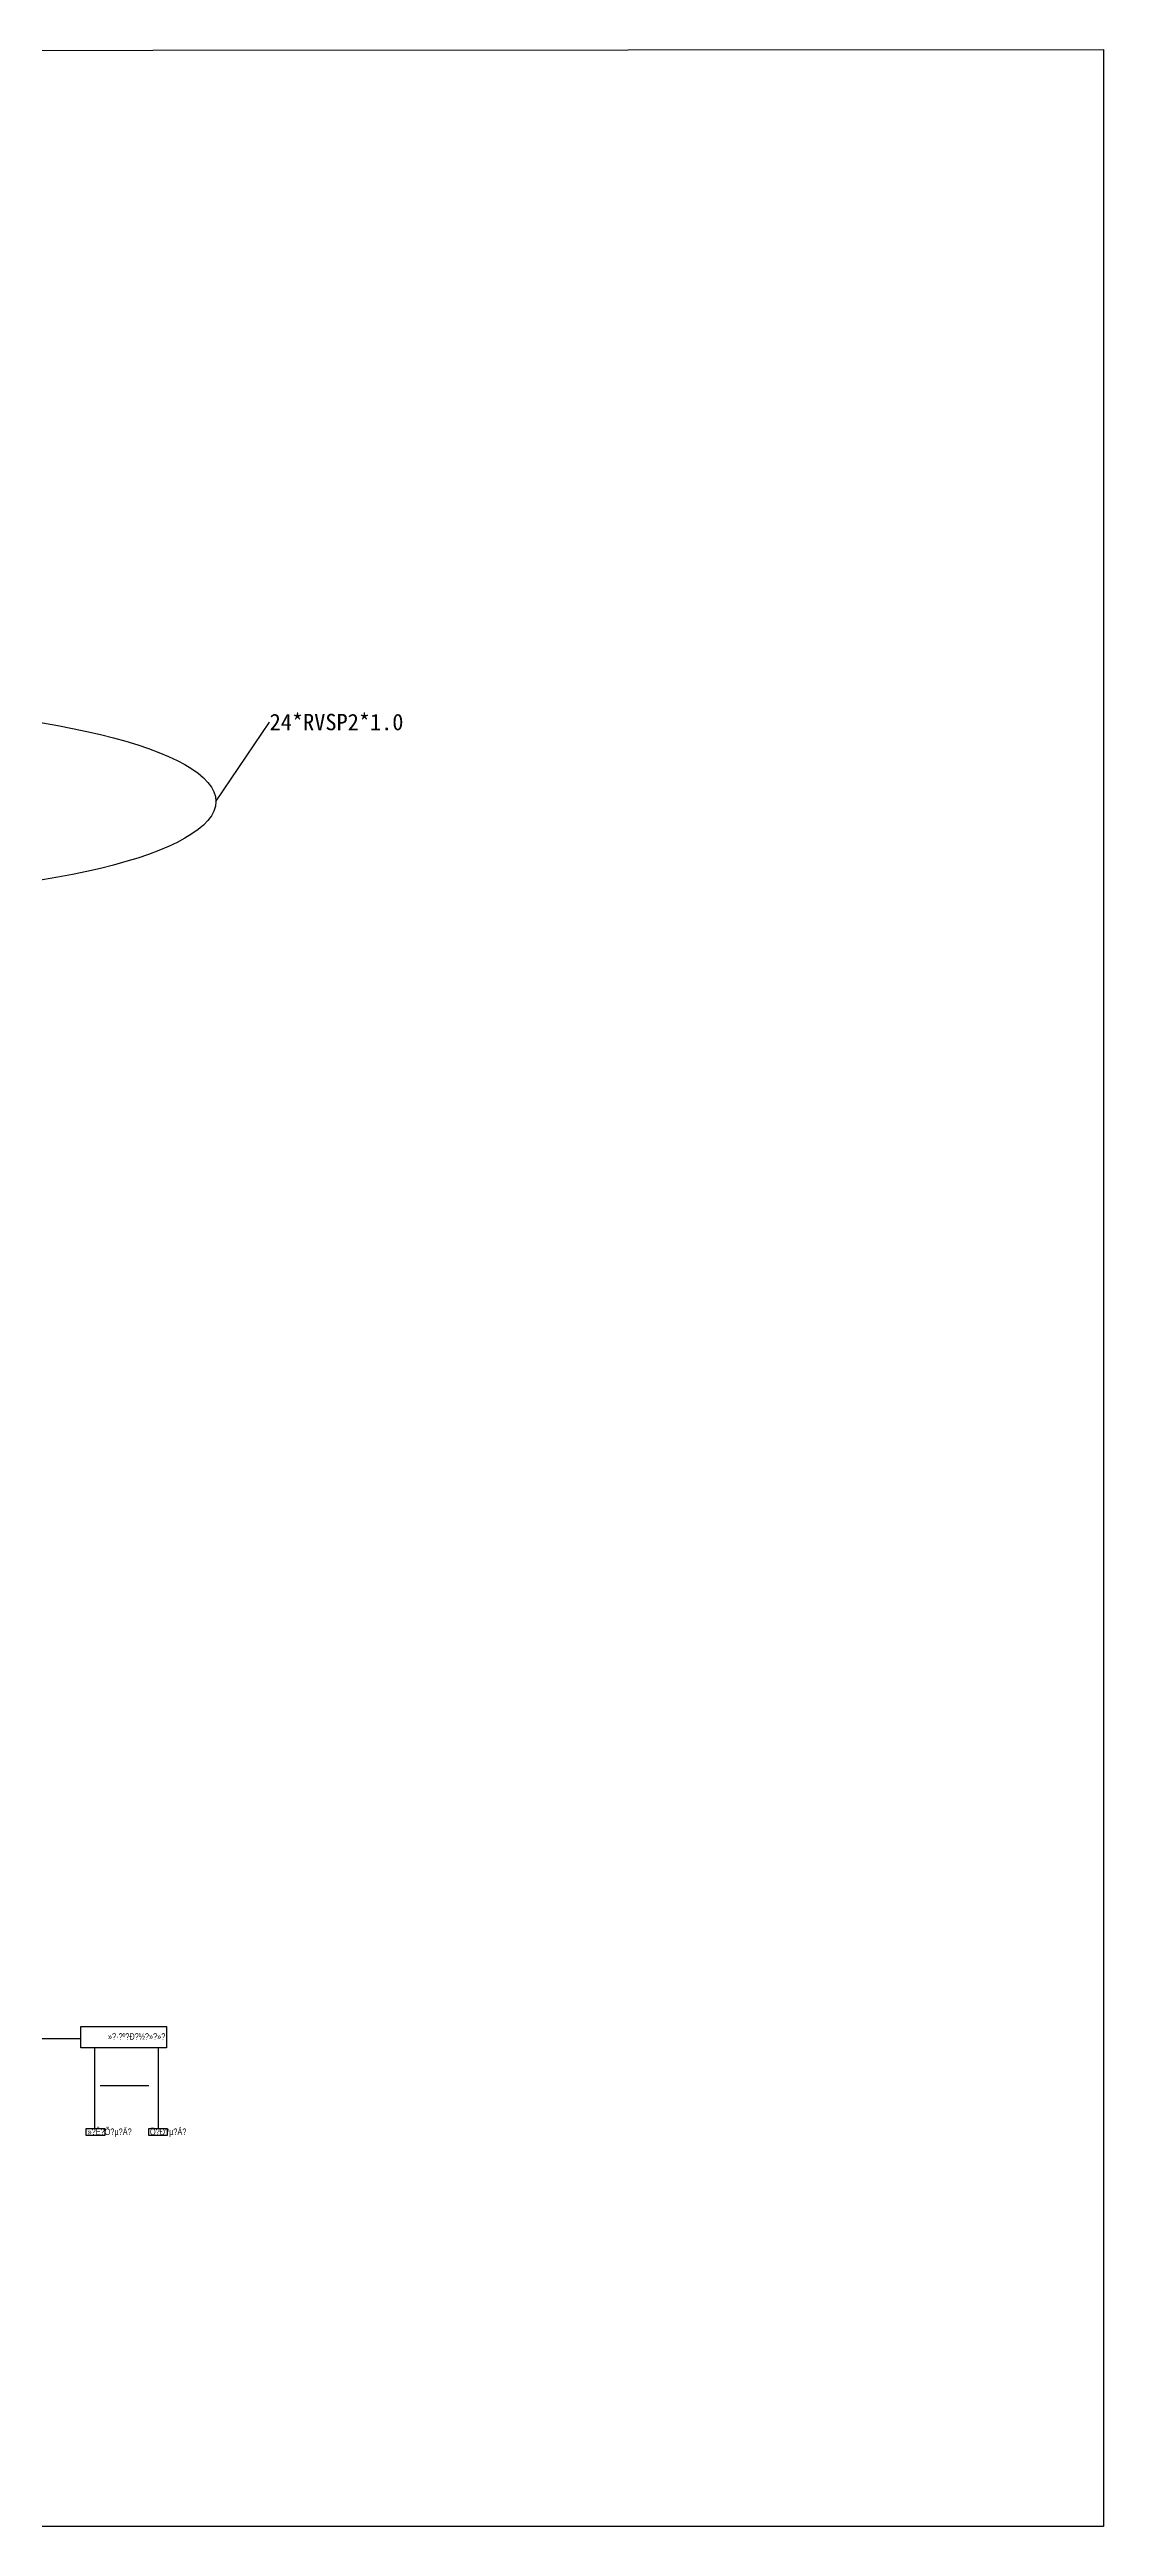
# Model space of a CAD drawing. Extents: x 89829915 to 90681759, y 101112474 to 101187995.
# Drawn here: x 90649610 to 90681759, y 101112474 to 101187995 of the extents above; entities that cross this region are included whole.
import ezdxf
from ezdxf import colors
from ezdxf.entities.mleader import LeaderData, LeaderLine
from ezdxf.math import Vec2, Vec3

# ---------------------------------------------------------------- set-up
doc = ezdxf.new("R2010")
doc.units = 0
doc.header["$LTSCALE"] = 1000
doc.linetypes.add('HIDDEN', pattern=[0.375, 0.25, -0.125])
doc.layers.add('ACS_COM_BZ', color=3, linetype='CONTINUOUS')
doc.styles.get("Standard").update_dxf_attribs({"font": ''})
doc.styles.add('wz', font='xcsg.shx', dxfattribs={"width": 0.7, "bigfont": '12hztxt.shx'})
doc.styles.get('Standard').set_extended_font_data('SimSun')

msp = doc.modelspace()

# ---------------------------------------------------------------- linework, layer by layer
at = {"layer": 'ACS_COM_BZ'}
msp.add_lwpolyline([(90536748, 101187892), (90681759, 101187995), (90681759, 101112474), (90536748, 101112474)], close=True, dxfattribs=at)
at = {"layer": 'ACS_COM_BZ', "color": 5}
msp.add_lwpolyline([(90650562, 101127721), (90653181, 101127721), (90653181, 101127072), (90650562, 101127072)], close=True, dxfattribs=at)
at = {"layer": 'ACS_COM_BZ', "color": 6, "const_width": 40, "flags": 128}
for points in [[(90643739, 101127345), (90650562, 101127345)], [(90650987, 101127072), (90650987, 101124605)], [(90652933, 101127072), (90652933, 101124605)]]:
    msp.add_lwpolyline(points, dxfattribs=at)
at = {"layer": 'ACS_COM_BZ', "color": 6, "linetype": 'HIDDEN', "const_width": 40, "flags": 128}
msp.add_lwpolyline([(90651146, 101125912), (90652647, 101125912)], dxfattribs=at)
at = {"layer": 'ACS_COM_BZ', "color": 6}
for points in [[(90650732, 101124605), (90651297, 101124605), (90651297, 101124397), (90650732, 101124397)], [(90652637, 101124605), (90653202, 101124605), (90653202, 101124397), (90652637, 101124397)]]:
    msp.add_lwpolyline(points, close=True, dxfattribs=at)
at = {"layer": 'ACS_COM_BZ', "color": 3}
msp.add_ellipse((90642678, 101165069, -190), major_axis=(12006, 0), ratio=0.240294, dxfattribs=at)

# ---------------------------------------------------------------- texts
at = {"layer": 'ACS_COM_BZ', "char_height": 200, "attachment_point": 1, "style": 'wz'}
for s, width, insert in [('»?·?º?Ð?½?»?»?', 1188.79, (90651392, 101127513)), ('»?Ê?Õ?µ?Ä?', 524.67, (90650768, 101124608)), ('Ö?Ð?µ?Ä?', 524.67, (90652673, 101124608))]:
    msp.add_mtext_dynamic_manual_height_columns(s, width=width, gutter_width=1750, heights=[0], dxfattribs=dict(at, insert=insert))

# ---------------------------------------------------------------- leaders
at = {"layer": 'ACS_COM_BZ', "color": 3}
ml = msp.add_multileader_mtext('Standard', dxfattribs=at)
ml.set_content('24*RVSP2*1.0', color=3)
ml.set_leader_properties()
ml.build(insert=Vec2(0, 0))
ml.multileader.update_dxf_attribs({"text_right_attachment_type": 6, "dogleg_length": 0.36})
ctx = ml.context
ctx.base_point, ctx.char_height, ctx.plane_origin = Vec3(90656322, 101167490, -190), 500, Vec3(90654684, 101165069, -190)
ctx.right_attachment = 6
notes = []
notes.append((ctx, [(0, (1, 1, 0), (90656322, 101167490, -190), (1, 0), 0.36, [(0, [(90654684, 101165069, -190)], 0, [])])]))
ctx.mtext.insert, ctx.mtext.flow_direction = Vec3(90656324, 101167740, -190), 5
for ctx, leaders in notes:
    for number, flags, end, landing, length, lines in leaders:
        leader = LeaderData()
        leader.index, (leader.has_last_leader_line, leader.has_dogleg_vector, leader.attachment_direction) = number, flags
        leader.last_leader_point, leader.dogleg_vector, leader.dogleg_length = Vec3(end), Vec3(landing), length
        for number, points, colour, breaks in lines:
            line = LeaderLine()
            line.index, line.vertices, line.color, line.breaks = number, Vec3.list(points), colors.encode_raw_color(colour), breaks
            leader.lines.append(line)
        ctx.leaders.append(leader)

doc.saveas('drawing.dxf')
